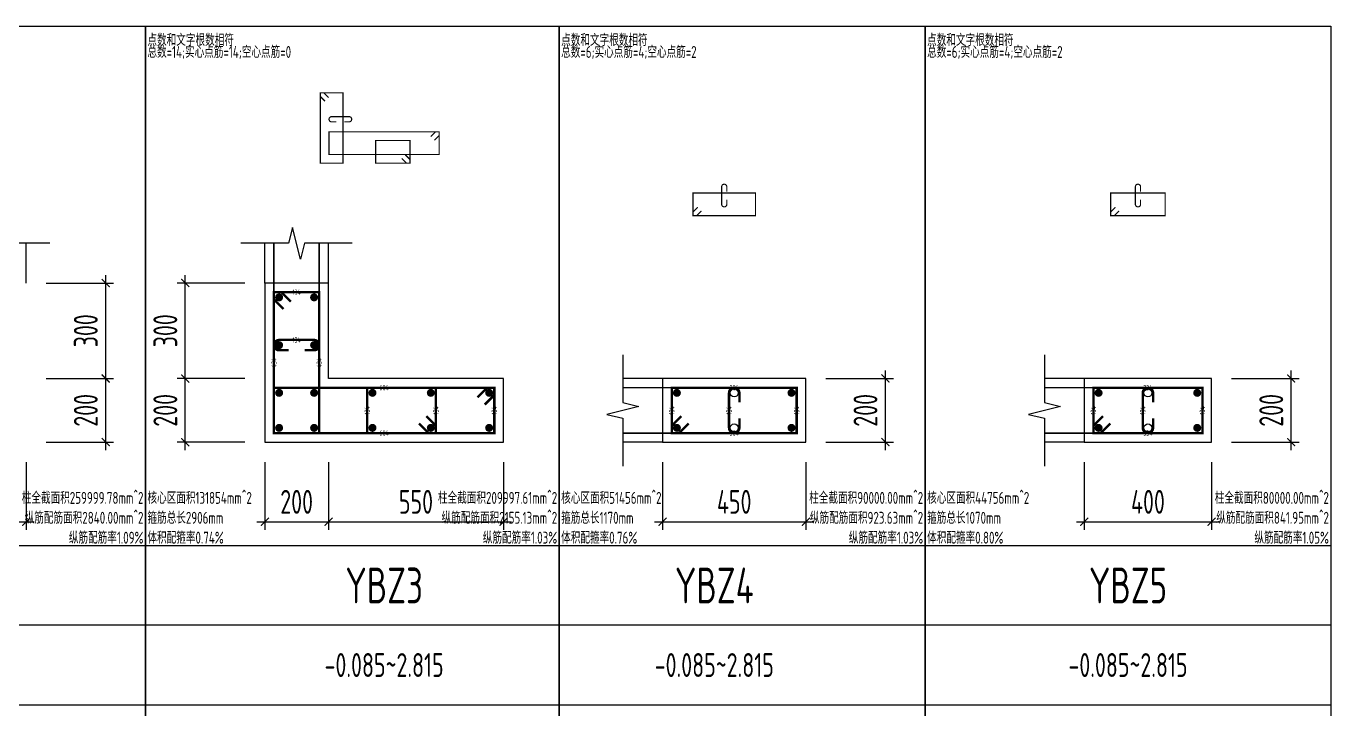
# Model space of a CAD drawing. Extents: x -1307975 to -76406, y -96289 to 379359.
# Drawn here: x -972336 to -955936, y 262396 to 270977 of the extents above; entities that cross this region are included whole.
import ezdxf
from ezdxf.enums import TextEntityAlignment as Align

# ---------------------------------------------------------------- set-up
doc = ezdxf.new("R2010")
doc.units = 0
doc.header["$LTSCALE"] = 1000
doc.layers.get('0').update_dxf_attribs({"linetype": 'CONTINUOUS'})
doc.layers.get('DEFPOINTS').update_dxf_attribs({"linetype": 'CONTINUOUS'})
for name, color, linetype in [('COLU_DE_DIM', 3, 'CONTINUOUS'), ('COLU_DE_TH', 7, 'CONTINUOUS'), ('LINK', 6, 'CONTINUOUS'), ('LINK-INDEX', 6, 'CONTINUOUS'), ('REIN', 6, 'CONTINUOUS'), ('TAB', 7, 'CONTINUOUS'), ('TAB_TEXT', 7, 'CONTINUOUS'), ('THIN', 7, 'CONTINUOUS')]:
    doc.layers.add(name, color=color, linetype=linetype)
doc.layers.add('箍筋长度', color=3, linetype='CONTINUOUS', plot=False)
doc.layers.add('配箍校核', color=34, linetype='CONTINUOUS', plot=False)
doc.styles.add('BW_Rein', font='Tssdeng.shx', dxfattribs={"width": 0.7, "bigfont": 'hztxt.shx'})
doc.styles.add('TSSD_DIMENSION', font='Tssdeng.shx', dxfattribs={"width": 0.7, "bigfont": 'tssdchn.shx'})
doc.styles.add('TSSD_REIN', font='tssdeng.shx', dxfattribs={"width": 0.7, "height": 300, "bigfont": 'tssdchn.shx'})
doc.dimstyles.new('TSSD_25_100', dxfattribs={"dimtxt": 300, "dimasz": 100, "dimexe": 100, "dimexo": 250, "dimgap": 100, "dimtad": 1, "dimdec": 0, "dimlfac": 0.25, "dimzin": 0, "dimdsep": 46, "dimtxsty": 'TSSD_DIMENSION', "dimblk": 'ARCHTICK', "dimcen": 0, "dimdle": 100, "dimclrt": 7, "dimadec": 0, "dimazin": 0, "dimtfac": 1, "dimtdec": 0, "dimtix": 1, "dimtmove": 2, "dimatfit": 3, "dimldrblk": 'ARCHTICK', "dimfxl": 1, "dimtolj": 1, "dimtzin": 0, "dimarcsym": 0})

# ---------------------------------------------------------------- blocks, each defined once
blk = doc.blocks.new('_ArchTick')
at = {"color": 0, "linetype": 'ByBlock', "const_width": 0.15}
blk.add_lwpolyline([(-0.5, -0.5), (0.5, 0.5)], dxfattribs=at)
blk = doc.blocks.new('*D2110')
at = {"layer": 'COLU_DE_DIM', "color": 0, "lineweight": -2, "transparency": 16777216}
for p, q in [((-964336, 265498), (-964336, 264648)), ((-962536, 265498), (-962536, 264648)), ((-964436, 264748), (-962436, 264748))]:
    blk.add_line(p, q, dxfattribs=at)
at = {"layer": 'DEFPOINTS', "color": 0, "transparency": 16777216}
for p in [(-964336, 265748), (-962536, 265748), (-962536, 264748)]:
    blk.add_point(p, dxfattribs=at)
at = {"layer": 'COLU_DE_DIM', "color": 0, "lineweight": -2, "transparency": 16777216, "xscale": 100, "yscale": 100, "zscale": 100, "rotation": 180}
blk.add_blockref('_ArchTick', (-964336, 264748), dxfattribs=at)
at = {"layer": 'COLU_DE_DIM', "color": 0, "lineweight": -2, "transparency": 16777216, "xscale": 100, "yscale": 100, "zscale": 100}
blk.add_blockref('_ArchTick', (-962536, 264748), dxfattribs=at)
at = {"layer": 'COLU_DE_DIM', "color": 7, "transparency": 16777216, "insert": (-963436, 264998), "char_height": 300, "attachment_point": 5, "style": 'TSSD_DIMENSION'}
blk.add_mtext('\\A1;450', dxfattribs=at)
blk = doc.blocks.new('*D2111')
at = {"layer": 'COLU_DE_DIM', "color": 0, "lineweight": -2, "transparency": 16777216}
for p, q in [((-962286, 266548), (-961436, 266548)), ((-961536, 265648), (-961536, 266648)), ((-962286, 265748), (-961436, 265748))]:
    blk.add_line(p, q, dxfattribs=at)
at = {"layer": 'DEFPOINTS', "color": 0, "transparency": 16777216}
for p in [(-962536, 266548), (-961536, 266548), (-962536, 265748)]:
    blk.add_point(p, dxfattribs=at)
at = {"layer": 'COLU_DE_DIM', "color": 0, "lineweight": -2, "transparency": 16777216, "xscale": 100, "yscale": 100, "zscale": 100}
for p, rotation in [((-961536, 266548), 90), ((-961536, 265748), 270)]:
    blk.add_blockref('_ArchTick', p, dxfattribs=dict(at, rotation=rotation))
at = {"layer": 'COLU_DE_DIM', "color": 7, "transparency": 16777216, "insert": (-961786, 266148), "char_height": 300, "attachment_point": 5, "rotation": 90, "style": 'TSSD_DIMENSION'}
blk.add_mtext('\\A1;200', dxfattribs=at)
blk = doc.blocks.new('*D2112')
at = {"layer": 'COLU_DE_DIM', "color": 0, "lineweight": -2, "transparency": 16777216}
for p, q in [((-959036, 265498), (-959036, 264648)), ((-957436, 265498), (-957436, 264648)), ((-959136, 264748), (-957336, 264748))]:
    blk.add_line(p, q, dxfattribs=at)
at = {"layer": 'DEFPOINTS', "color": 0, "transparency": 16777216}
for p in [(-959036, 265748), (-957436, 265748), (-957436, 264748)]:
    blk.add_point(p, dxfattribs=at)
at = {"layer": 'COLU_DE_DIM', "color": 0, "lineweight": -2, "transparency": 16777216, "xscale": 100, "yscale": 100, "zscale": 100, "rotation": 180}
blk.add_blockref('_ArchTick', (-959036, 264748), dxfattribs=at)
at = {"layer": 'COLU_DE_DIM', "color": 0, "lineweight": -2, "transparency": 16777216, "xscale": 100, "yscale": 100, "zscale": 100}
blk.add_blockref('_ArchTick', (-957436, 264748), dxfattribs=at)
at = {"layer": 'COLU_DE_DIM', "color": 7, "transparency": 16777216, "insert": (-958236, 264998), "char_height": 300, "attachment_point": 5, "style": 'TSSD_DIMENSION'}
blk.add_mtext('\\A1;400', dxfattribs=at)
blk = doc.blocks.new('*D2113')
at = {"layer": 'COLU_DE_DIM', "color": 0, "lineweight": -2, "transparency": 16777216}
for p, q in [((-957186, 266548), (-956336, 266548)), ((-956436, 265648), (-956436, 266648)), ((-957186, 265748), (-956336, 265748))]:
    blk.add_line(p, q, dxfattribs=at)
at = {"layer": 'DEFPOINTS', "color": 0, "transparency": 16777216}
for p in [(-957436, 266548), (-956436, 266548), (-957436, 265748)]:
    blk.add_point(p, dxfattribs=at)
at = {"layer": 'COLU_DE_DIM', "color": 0, "lineweight": -2, "transparency": 16777216, "xscale": 100, "yscale": 100, "zscale": 100}
for p, rotation in [((-956436, 266548), 90), ((-956436, 265748), 270)]:
    blk.add_blockref('_ArchTick', p, dxfattribs=dict(at, rotation=rotation))
at = {"layer": 'COLU_DE_DIM', "color": 7, "transparency": 16777216, "insert": (-956686, 266148), "char_height": 300, "attachment_point": 5, "rotation": 90, "style": 'TSSD_DIMENSION'}
blk.add_mtext('\\A1;200', dxfattribs=at)
blk = doc.blocks.new('*D2115')
at = {"layer": 'COLU_DE_DIM', "color": 0, "lineweight": -2, "transparency": 16777216}
for p, q in [((-973136, 265498), (-973136, 264648)), ((-972336, 265498), (-972336, 264648)), ((-973236, 264748), (-972236, 264748))]:
    blk.add_line(p, q, dxfattribs=at)
at = {"layer": 'DEFPOINTS', "color": 0, "transparency": 16777216}
for p in [(-973136, 265748), (-972336, 265748), (-972336, 264748)]:
    blk.add_point(p, dxfattribs=at)
at = {"layer": 'COLU_DE_DIM', "color": 0, "lineweight": -2, "transparency": 16777216, "xscale": 100, "yscale": 100, "zscale": 100, "rotation": 180}
blk.add_blockref('_ArchTick', (-973136, 264748), dxfattribs=at)
at = {"layer": 'COLU_DE_DIM', "color": 0, "lineweight": -2, "transparency": 16777216, "xscale": 100, "yscale": 100, "zscale": 100}
blk.add_blockref('_ArchTick', (-972336, 264748), dxfattribs=at)
at = {"layer": 'COLU_DE_DIM', "color": 7, "transparency": 16777216, "insert": (-972736, 264998), "char_height": 300, "attachment_point": 5, "style": 'TSSD_DIMENSION'}
blk.add_mtext('\\A1;200', dxfattribs=at)
blk = doc.blocks.new('*D2116')
at = {"layer": 'COLU_DE_DIM', "color": 0, "lineweight": -2, "transparency": 16777216}
for p, q in [((-972086, 266548), (-971236, 266548)), ((-971336, 265648), (-971336, 266648)), ((-972086, 265748), (-971236, 265748))]:
    blk.add_line(p, q, dxfattribs=at)
at = {"layer": 'DEFPOINTS', "color": 0, "transparency": 16777216}
for p in [(-972336, 266548), (-971336, 266548), (-972336, 265748)]:
    blk.add_point(p, dxfattribs=at)
at = {"layer": 'COLU_DE_DIM', "color": 0, "lineweight": -2, "transparency": 16777216, "xscale": 100, "yscale": 100, "zscale": 100}
for p, rotation in [((-971336, 266548), 90), ((-971336, 265748), 270)]:
    blk.add_blockref('_ArchTick', p, dxfattribs=dict(at, rotation=rotation))
at = {"layer": 'COLU_DE_DIM', "color": 7, "transparency": 16777216, "insert": (-971586, 266148), "char_height": 300, "attachment_point": 5, "rotation": 90, "style": 'TSSD_DIMENSION'}
blk.add_mtext('\\A1;200', dxfattribs=at)
blk = doc.blocks.new('*D2117')
at = {"layer": 'COLU_DE_DIM', "color": 0, "lineweight": -2, "transparency": 16777216}
for p, q in [((-971336, 266448), (-971336, 267848)), ((-972086, 267748), (-971236, 267748)), ((-972086, 266548), (-971236, 266548))]:
    blk.add_line(p, q, dxfattribs=at)
at = {"layer": 'DEFPOINTS', "color": 0, "transparency": 16777216}
for p in [(-972336, 267748), (-971336, 267748), (-972336, 266548)]:
    blk.add_point(p, dxfattribs=at)
at = {"layer": 'COLU_DE_DIM', "color": 0, "lineweight": -2, "transparency": 16777216, "xscale": 100, "yscale": 100, "zscale": 100}
for p, rotation in [((-971336, 267748), 90), ((-971336, 266548), 270)]:
    blk.add_blockref('_ArchTick', p, dxfattribs=dict(at, rotation=rotation))
at = {"layer": 'COLU_DE_DIM', "color": 7, "transparency": 16777216, "insert": (-971586, 267148), "char_height": 300, "attachment_point": 5, "rotation": 90, "style": 'TSSD_DIMENSION'}
blk.add_mtext('\\A1;300', dxfattribs=at)
blk = doc.blocks.new('*D2118')
at = {"layer": 'COLU_DE_DIM', "color": 0, "lineweight": -2, "transparency": 16777216}
for p, q in [((-969336, 265498), (-969336, 264648)), ((-968536, 265498), (-968536, 264648)), ((-969436, 264748), (-968436, 264748))]:
    blk.add_line(p, q, dxfattribs=at)
at = {"layer": 'DEFPOINTS', "color": 0, "transparency": 16777216}
for p in [(-969336, 265748), (-968536, 265748), (-968536, 264748)]:
    blk.add_point(p, dxfattribs=at)
at = {"layer": 'COLU_DE_DIM', "color": 0, "lineweight": -2, "transparency": 16777216, "xscale": 100, "yscale": 100, "zscale": 100, "rotation": 180}
blk.add_blockref('_ArchTick', (-969336, 264748), dxfattribs=at)
at = {"layer": 'COLU_DE_DIM', "color": 0, "lineweight": -2, "transparency": 16777216, "xscale": 100, "yscale": 100, "zscale": 100}
blk.add_blockref('_ArchTick', (-968536, 264748), dxfattribs=at)
at = {"layer": 'COLU_DE_DIM', "color": 7, "transparency": 16777216, "insert": (-968936, 264998), "char_height": 300, "attachment_point": 5, "style": 'TSSD_DIMENSION'}
blk.add_mtext('\\A1;200', dxfattribs=at)
blk = doc.blocks.new('*D2119')
at = {"layer": 'COLU_DE_DIM', "color": 0, "lineweight": -2, "transparency": 16777216}
for p, q in [((-968536, 265498), (-968536, 264648)), ((-966336, 265498), (-966336, 264648)), ((-968636, 264748), (-966236, 264748))]:
    blk.add_line(p, q, dxfattribs=at)
at = {"layer": 'DEFPOINTS', "color": 0, "transparency": 16777216}
for p in [(-968536, 265748), (-966336, 265748), (-966336, 264748)]:
    blk.add_point(p, dxfattribs=at)
at = {"layer": 'COLU_DE_DIM', "color": 0, "lineweight": -2, "transparency": 16777216, "xscale": 100, "yscale": 100, "zscale": 100, "rotation": 180}
blk.add_blockref('_ArchTick', (-968536, 264748), dxfattribs=at)
at = {"layer": 'COLU_DE_DIM', "color": 0, "lineweight": -2, "transparency": 16777216, "xscale": 100, "yscale": 100, "zscale": 100}
blk.add_blockref('_ArchTick', (-966336, 264748), dxfattribs=at)
at = {"layer": 'COLU_DE_DIM', "color": 7, "transparency": 16777216, "insert": (-967436, 264998), "char_height": 300, "attachment_point": 5, "style": 'TSSD_DIMENSION'}
blk.add_mtext('\\A1;550', dxfattribs=at)
blk = doc.blocks.new('*D2120')
at = {"layer": 'COLU_DE_DIM', "color": 0, "lineweight": -2, "transparency": 16777216}
for p, q in [((-969586, 266548), (-970436, 266548)), ((-970336, 265648), (-970336, 266648)), ((-969586, 265748), (-970436, 265748))]:
    blk.add_line(p, q, dxfattribs=at)
at = {"layer": 'DEFPOINTS', "color": 0, "transparency": 16777216}
for p in [(-970336, 266548), (-969336, 266548), (-969336, 265748)]:
    blk.add_point(p, dxfattribs=at)
at = {"layer": 'COLU_DE_DIM', "color": 0, "lineweight": -2, "transparency": 16777216, "xscale": 100, "yscale": 100, "zscale": 100}
for p, rotation in [((-970336, 266548), 90), ((-970336, 265748), 270)]:
    blk.add_blockref('_ArchTick', p, dxfattribs=dict(at, rotation=rotation))
at = {"layer": 'COLU_DE_DIM', "color": 7, "transparency": 16777216, "insert": (-970586, 266148), "char_height": 300, "attachment_point": 5, "rotation": 90, "style": 'TSSD_DIMENSION'}
blk.add_mtext('\\A1;200', dxfattribs=at)
blk = doc.blocks.new('*D2121')
at = {"layer": 'COLU_DE_DIM', "color": 0, "lineweight": -2, "transparency": 16777216}
for p, q in [((-970336, 266448), (-970336, 267848)), ((-969586, 267748), (-970436, 267748)), ((-969586, 266548), (-970436, 266548))]:
    blk.add_line(p, q, dxfattribs=at)
at = {"layer": 'DEFPOINTS', "color": 0, "transparency": 16777216}
for p in [(-970336, 267748), (-969336, 267748), (-969336, 266548)]:
    blk.add_point(p, dxfattribs=at)
at = {"layer": 'COLU_DE_DIM', "color": 0, "lineweight": -2, "transparency": 16777216, "xscale": 100, "yscale": 100, "zscale": 100}
for p, rotation in [((-970336, 267748), 90), ((-970336, 266548), 270)]:
    blk.add_blockref('_ArchTick', p, dxfattribs=dict(at, rotation=rotation))
at = {"layer": 'COLU_DE_DIM', "color": 7, "transparency": 16777216, "insert": (-970586, 267148), "char_height": 300, "attachment_point": 5, "rotation": 90, "style": 'TSSD_DIMENSION'}
blk.add_mtext('\\A1;300', dxfattribs=at)

msp = doc.modelspace()

# ---------------------------------------------------------------- linework, layer by layer
at = {"layer": 'COLU_DE_TH'}
for points in [[(-968536.28, 267747.58), (-969336.28, 267747.58), (-969336.28, 265747.58), (-966336.33, 265747.58), (-966336.33, 266547.58), (-968536.28, 266547.58), (-968536.28, 267747.58)], [(-964336.38, 266547.58), (-964336.38, 265747.58), (-962536.38, 265747.58), (-962536.38, 266547.58), (-964336.38, 266547.58)], [(-959036.38, 266547.58), (-959036.38, 265747.58), (-957436.38, 265747.58), (-957436.38, 266547.58), (-959036.38, 266547.58)]]:
    msp.add_lwpolyline(points, close=True, dxfattribs=at)
at = {"layer": 'LINK', "const_width": 30}
for points in [[(-969101.28, 267420.65), (-969221.28, 267540.65), (-969221.28, 267632.58), (-968651.28, 267632.58), (-968651.28, 265862.58), (-969221.28, 265862.58), (-969221.28, 267632.58), (-969129.36, 267632.58), (-969009.36, 267512.58)], [(-966663.25, 266312.58), (-966543.25, 266432.58), (-966451.33, 266432.58), (-966451.33, 265862.58), (-969221.28, 265862.58), (-969221.28, 266432.58), (-966451.33, 266432.58), (-966451.33, 266340.65), (-966571.33, 266220.65)], [(-967304.65, 266074.5), (-967184.65, 265954.5), (-967184.65, 265862.58), (-968047.97, 265862.58), (-968047.97, 266432.58), (-967184.65, 266432.58), (-967184.65, 265862.58), (-967276.57, 265862.58), (-967396.57, 265982.58)], [(-964009.45, 265982.58), (-964129.45, 265862.58), (-964221.38, 265862.58), (-964221.38, 266432.58), (-962651.38, 266432.58), (-962651.38, 265862.58), (-964221.38, 265862.58), (-964221.38, 265954.5), (-964101.38, 266074.5)], [(-958709.45, 265982.58), (-958829.45, 265862.58), (-958921.38, 265862.58), (-958921.38, 266432.58), (-957551.38, 266432.58), (-957551.38, 265862.58), (-958921.38, 265862.58), (-958921.38, 265954.5), (-958801.38, 266074.5)]]:
    msp.add_lwpolyline(points, dxfattribs=at)
for points in [[(-968836.28, 266902.58), (-968716.28, 266902.58, 1), (-968716.28, 267032.58), (-969156.28, 267032.58, 1), (-969156.28, 266902.58), (-969036.28, 266902.58)], [(-963371.38, 266247.58), (-963371.38, 266367.58, 1), (-963501.38, 266367.58), (-963501.38, 265927.58, 1), (-963371.38, 265927.58), (-963371.38, 266047.58)], [(-958171.38, 266247.58), (-958171.38, 266367.58, 1), (-958301.38, 266367.58), (-958301.38, 265927.58, 1), (-958171.38, 265927.58), (-958171.38, 266047.58)]]:
    msp.add_lwpolyline(points, format="xyb", dxfattribs=at)
at = {"layer": 'LINK-INDEX', "const_width": 15}
for points in [[(-968578.79, 270033.14), (-968638.79, 270093.14), (-968638.79, 270139.1), (-968353.79, 270139.1), (-968353.79, 269254.1), (-968638.79, 269254.1), (-968638.79, 270139.1), (-968592.83, 270139.1), (-968532.83, 270079.1)], [(-967249.78, 269589.1), (-967189.78, 269649.1), (-967143.82, 269649.1), (-967143.82, 269364.1), (-968528.79, 269364.1), (-968528.79, 269649.1), (-967143.82, 269649.1), (-967143.82, 269603.14), (-967203.82, 269543.14)], [(-967570.48, 269360.06), (-967510.48, 269300.06), (-967510.48, 269254.1), (-967942.14, 269254.1), (-967942.14, 269539.1), (-967510.48, 269539.1), (-967510.48, 269254.1), (-967556.44, 269254.1), (-967616.44, 269314.1)], [(-963847.92, 268655.08), (-963907.92, 268595.08), (-963953.88, 268595.08), (-963953.88, 268880.08), (-963168.88, 268880.08), (-963168.88, 268595.08), (-963953.88, 268595.08), (-963953.88, 268641.04), (-963893.88, 268701.04)], [(-958597.92, 268655.08), (-958657.92, 268595.08), (-958703.88, 268595.08), (-958703.88, 268880.08), (-958018.88, 268880.08), (-958018.88, 268595.08), (-958703.88, 268595.08), (-958703.88, 268641.04), (-958643.88, 268701.04)]]:
    msp.add_lwpolyline(points, dxfattribs=at)
for points in [[(-968336.29, 269774.1), (-968276.29, 269774.1, 1), (-968276.29, 269839.1), (-968496.29, 269839.1, 1), (-968496.29, 269774.1), (-968436.29, 269774.1)], [(-963528.88, 268897.58), (-963528.88, 268957.58, 1), (-963593.88, 268957.58), (-963593.88, 268737.58, 1), (-963528.88, 268737.58), (-963528.88, 268797.58)], [(-958328.88, 268897.58), (-958328.88, 268957.58, 1), (-958393.88, 268957.58), (-958393.88, 268737.58, 1), (-958328.88, 268737.58), (-958328.88, 268797.58)]]:
    msp.add_lwpolyline(points, format="xyb", dxfattribs=at)
at = {"layer": 'LINK-INDEX', "color": 1, "const_width": 20}
for points in [[(-969221.28, 267532.58), (-969221.28, 268247.58)], [(-968651.28, 267532.58), (-968651.28, 268247.58)], [(-964121.38, 266432.58), (-964836.38, 266432.58)], [(-958821.38, 266432.58), (-959536.38, 266432.58)], [(-964121.38, 265862.58), (-964836.38, 265862.58)], [(-958821.38, 265862.58), (-959536.38, 265862.58)]]:
    msp.add_lwpolyline(points, dxfattribs=at)
at = {"layer": 'REIN', "const_width": 50}
for points in [[(-969181.28, 267567.58, 1), (-969131.28, 267567.58, 1), (-969181.28, 267567.58)], [(-968741.28, 267567.58, 1), (-968691.28, 267567.58, 1), (-968741.28, 267567.58)], [(-969181.28, 266967.58, 1), (-969131.28, 266967.58, 1), (-969181.28, 266967.58)], [(-968741.28, 266967.58, 1), (-968691.28, 266967.58, 1), (-968741.28, 266967.58)], [(-969181.28, 266367.58, 1), (-969131.28, 266367.58, 1), (-969181.28, 266367.58)], [(-968741.28, 266367.58, 1), (-968691.28, 266367.58, 1), (-968741.28, 266367.58)], [(-968007.97, 266367.58, 1), (-967957.97, 266367.58, 1), (-968007.97, 266367.58)], [(-967274.65, 266367.58, 1), (-967224.65, 266367.58, 1), (-967274.65, 266367.58)], [(-966541.33, 266367.58, 1), (-966491.33, 266367.58, 1), (-966541.33, 266367.58)], [(-964181.38, 266367.58, 1), (-964131.38, 266367.58, 1), (-964181.38, 266367.58)], [(-962741.38, 266367.58, 1), (-962691.38, 266367.58, 1), (-962741.38, 266367.58)], [(-958881.38, 266367.58, 1), (-958831.38, 266367.58, 1), (-958881.38, 266367.58)], [(-957641.38, 266367.58, 1), (-957591.38, 266367.58, 1), (-957641.38, 266367.58)], [(-969181.28, 265927.58, 1), (-969131.28, 265927.58, 1), (-969181.28, 265927.58)], [(-968741.28, 265927.58, 1), (-968691.28, 265927.58, 1), (-968741.28, 265927.58)], [(-968007.97, 265927.58, 1), (-967957.97, 265927.58, 1), (-968007.97, 265927.58)], [(-967274.65, 265927.58, 1), (-967224.65, 265927.58, 1), (-967274.65, 265927.58)], [(-966541.33, 265927.58, 1), (-966491.33, 265927.58, 1), (-966541.33, 265927.58)], [(-964181.38, 265927.58, 1), (-964131.38, 265927.58, 1), (-964181.38, 265927.58)], [(-962741.38, 265927.58, 1), (-962691.38, 265927.58, 1), (-962741.38, 265927.58)], [(-958881.38, 265927.58, 1), (-958831.38, 265927.58, 1), (-958881.38, 265927.58)], [(-957641.38, 265927.58, 1), (-957591.38, 265927.58, 1), (-957641.38, 265927.58)]]:
    msp.add_lwpolyline(points, format="xyb", close=True, dxfattribs=at)
at = {"layer": 'REIN'}
for centre in [(-963436.38, 266367.58), (-958236.38, 266367.58), (-963436.38, 265927.58), (-958236.38, 265927.58)]:
    msp.add_circle(centre, 50, dxfattribs=at)
at = {"layer": 'TAB'}
for points in [[(-977836.28, 270977.13), (-970836.28, 270977.13), (-970836.28, 260447.58), (-977836.28, 260447.58), (-977836.28, 270977.13), (-977836.28, 264447.58), (-970836.28, 264447.58), (-970836.28, 263447.58), (-977836.28, 263447.58), (-977836.28, 262447.58), (-970836.28, 262447.58), (-970836.28, 261447.58), (-977836.28, 261447.58)], [(-970836.28, 270977.13), (-965636.33, 270977.13), (-965636.33, 260447.58), (-970836.28, 260447.58), (-970836.28, 270977.13), (-970836.28, 264447.58), (-965636.33, 264447.58), (-965636.33, 263447.58), (-970836.28, 263447.58), (-970836.28, 262447.58), (-965636.33, 262447.58), (-965636.33, 261447.58), (-970836.28, 261447.58)], [(-965636.33, 270977.13), (-961036.38, 270977.13), (-961036.38, 260447.58), (-965636.33, 260447.58), (-965636.33, 270977.13), (-965636.33, 264447.58), (-961036.38, 264447.58), (-961036.38, 263447.58), (-965636.33, 263447.58), (-965636.33, 262447.58), (-961036.38, 262447.58), (-961036.38, 261447.58), (-965636.33, 261447.58)], [(-961036.38, 270977.13), (-955936.38, 270977.13), (-955936.38, 260447.58), (-961036.38, 260447.58), (-961036.38, 270977.13), (-961036.38, 264447.58), (-955936.38, 264447.58), (-955936.38, 263447.58), (-961036.38, 263447.58), (-961036.38, 262447.58), (-955936.38, 262447.58), (-955936.38, 261447.58), (-961036.38, 261447.58)]]:
    msp.add_lwpolyline(points, dxfattribs=at)
at = {"layer": 'THIN'}
for p, q in [((-972336.28, 267747.58), (-972336.28, 268247.58)), ((-969336.28, 267747.58), (-969336.28, 268247.58)), ((-968536.28, 267747.58), (-968536.28, 268247.58)), ((-964336.38, 266547.58), (-964836.38, 266547.58)), ((-959036.38, 266547.58), (-959536.38, 266547.58)), ((-964336.38, 265747.58), (-964836.38, 265747.58)), ((-959036.38, 265747.58), (-959536.38, 265747.58))]:
    msp.add_line(p, q, dxfattribs=at)
for points in [[(-972036.28, 268247.58), (-972636.28, 268247.58), (-972686.28, 268047.58), (-972786.28, 268447.58), (-972836.28, 268247.58), (-973436.28, 268247.58)], [(-968236.28, 268247.58), (-968836.28, 268247.58), (-968886.28, 268047.58), (-968986.28, 268447.58), (-969036.28, 268247.58), (-969636.28, 268247.58)], [(-964836.38, 266847.58), (-964836.38, 266247.58), (-964636.38, 266197.58), (-965036.38, 266097.58), (-964836.38, 266047.58), (-964836.38, 265447.58)], [(-959536.38, 266847.58), (-959536.38, 266247.58), (-959336.38, 266197.58), (-959736.38, 266097.58), (-959536.38, 266047.58), (-959536.38, 265447.58)]]:
    msp.add_lwpolyline(points, dxfattribs=at)

# ---------------------------------------------------------------- texts
at = {"layer": 'TAB_TEXT', "style": 'TSSD_REIN', "width": 0.7}
for s, height, p in [('YBZ3', 450, (-967836.31, 263947.58)), ('YBZ4', 450, (-963686.38, 263947.58)), ('YBZ5', 450, (-958486.38, 263947.58)), ('-0.085~2.815', 300, (-967836.31, 262947.58)), ('-0.085~2.815', 300, (-963686.38, 262947.58)), ('-0.085~2.815', 300, (-958486.38, 262947.58))]:
    msp.add_text(s, height=height, dxfattribs=at).set_placement(p, align=Align.MIDDLE)
at = {"layer": '箍筋长度', "style": 'BW_Rein', "width": 0.7}
for s, rotation, p in [('134', 360, (-968936.28, 267632.58)), ('434', 90, (-969221.28, 266747.58)), ('434', 90, (-968651.28, 266747.58)), ('384', 0.000031, (-963436.38, 266432.58)), ('134', 90, (-968047.97, 266147.58)), ('134', 90, (-967184.65, 266147.58)), ('134', 90, (-966451.33, 266147.58)), ('134', 90.000031, (-964221.38, 266147.58)), ('134', 90.000031, (-963501.38, 266147.58)), ('134', 90.000031, (-962651.38, 266147.58)), ('134', 90, (-958921.38, 266147.58)), ('134', 90, (-958301.38, 266147.58)), ('134', 90, (-957551.38, 266147.58)), ('384', 0.000031, (-963436.38, 265862.58)), ('334', 360, (-958236.38, 265862.58))]:
    msp.add_text(s, height=65, rotation=rotation, dxfattribs=at).set_placement(p, align=Align.MIDDLE_CENTER)
for s, p in [('134', (-968936.28, 267032.58)), ('684', (-967836.31, 266432.58)), ('334', (-958236.38, 266432.58)), ('684', (-967836.31, 265862.58))]:
    msp.add_text(s, height=65, dxfattribs=at).set_placement(p, align=Align.MIDDLE_CENTER)
at = {"layer": '配箍校核', "style": 'BW_Rein', "width": 0.7}
for s, p in [('点数和文字根数相符', (-970811.28, 270727.13)), ('点数和文字根数相符', (-965611.33, 270727.13)), ('点数和文字根数相符', (-961011.38, 270727.13)), ('总数=14;实心点筋=14;空心点筋=0', (-970811.28, 270577.13)), ('总数=6;实心点筋=4;空心点筋=2', (-965611.33, 270577.13)), ('总数=6;实心点筋=4;空心点筋=2', (-961011.38, 270577.13)), ('核心区面积131854mm^ 2', (-970811.28, 264972.58)), ('核心区面积51456mm^ 2', (-965611.33, 264972.58)), ('核心区面积44756mm^ 2', (-961011.38, 264972.58)), ('箍筋总长2906mm', (-970811.28, 264722.58)), ('箍筋总长1170mm', (-965611.33, 264722.58)), ('箍筋总长1070mm', (-961011.38, 264722.58)), ('体积配箍率0.74%', (-970811.28, 264472.58)), ('体积配箍率0.76%', (-965611.33, 264472.58)), ('体积配箍率0.80%', (-961011.38, 264472.58))]:
    msp.add_text(s, height=150, dxfattribs=at).set_placement(p)
for s, p in [('柱全截面积259999.78mm^ 2', (-970861.28, 264972.58)), ('柱全截面积209997.61mm^ 2', (-965661.33, 264972.58)), ('柱全截面积90000.00mm^ 2', (-961061.38, 264972.58)), ('柱全截面积80000.00mm^ 2', (-955961.38, 264972.58)), ('纵筋配筋面积2840.00mm^ 2', (-970861.28, 264722.58)), ('纵筋配筋面积2155.13mm^ 2', (-965661.33, 264722.58)), ('纵筋配筋面积923.63mm^ 2', (-961061.38, 264722.58)), ('纵筋配筋面积841.95mm^ 2', (-955961.38, 264722.58)), ('纵筋配筋率1.09%', (-970861.28, 264472.58)), ('纵筋配筋率1.03%', (-965661.33, 264472.58)), ('纵筋配筋率1.03%', (-961061.38, 264472.58)), ('纵筋配筋率1.05%', (-955961.38, 264472.58))]:
    msp.add_text(s, height=150, dxfattribs=at).set_placement(p, align=Align.RIGHT)

# ---------------------------------------------------------------- dimensions: what is measured, and where the dimension line sits
at = {"layer": 'COLU_DE_DIM'}
for base, p1, p2, picture, middle in [((-971336.28, 267747.58), (-972336.28, 266547.58), (-972336.28, 267747.58), '*D2117', (-971586.28, 267147.58)), ((-970336.28, 267747.58), (-969336.28, 266547.58), (-969336.28, 267747.58), '*D2121', (-970586.28, 267147.58)), ((-971336.28, 266547.58), (-972336.28, 265747.58), (-972336.28, 266547.58), '*D2116', (-971586.28, 266147.58)), ((-970336.28, 266547.58), (-969336.28, 265747.58), (-969336.28, 266547.58), '*D2120', (-970586.28, 266147.58)), ((-961536.38, 266547.58), (-962536.38, 265747.58), (-962536.38, 266547.58), '*D2111', (-961786.38, 266147.58)), ((-956436.38, 266547.58), (-957436.38, 265747.58), (-957436.38, 266547.58), '*D2113', (-956686.38, 266147.58))]:
    dim = msp.add_linear_dim(base=base, p1=p1, p2=p2, angle=90, dimstyle='TSSD_25_100', dxfattribs=at)
    dim.commit()
    dim.dimension.update_dxf_attribs({"geometry": picture, "text_midpoint": middle})
for base, p1, p2, picture, middle in [((-972336.28, 264747.58), (-973136.28, 265747.58), (-972336.28, 265747.58), '*D2115', (-972736.28, 264997.58)), ((-968536.28, 264747.58), (-969336.28, 265747.58), (-968536.28, 265747.58), '*D2118', (-968936.28, 264997.58)), ((-966336.33, 264747.58), (-968536.28, 265747.58), (-966336.33, 265747.58), '*D2119', (-967436.31, 264997.58)), ((-962536.38, 264747.58), (-964336.38, 265747.58), (-962536.38, 265747.58), '*D2110', (-963436.38, 264997.58)), ((-957436.38, 264747.58), (-959036.38, 265747.58), (-957436.38, 265747.58), '*D2112', (-958236.38, 264997.58))]:
    dim = msp.add_linear_dim(base=base, p1=p1, p2=p2, dimstyle='TSSD_25_100', dxfattribs=at)
    dim.commit()
    dim.dimension.update_dxf_attribs({"geometry": picture, "text_midpoint": middle})

doc.saveas('drawing.dxf')
